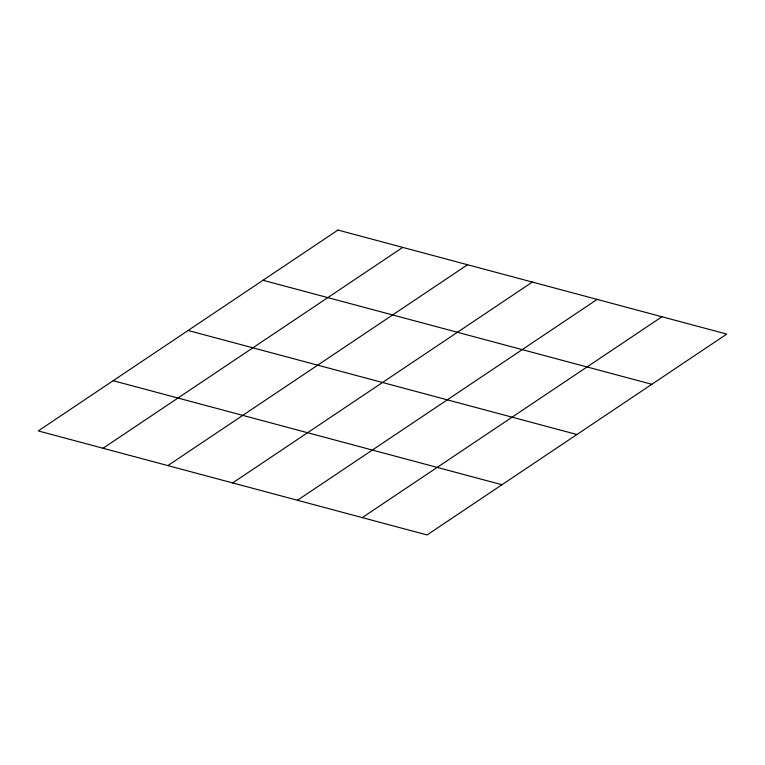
<?xml version="1.0" encoding="UTF-8"?>
<svg xmlns="http://www.w3.org/2000/svg" width="765" height="765" viewBox="0 0 765 765"><rect width="100%" height="100%" fill="white"/><g stroke="black" fill="none" stroke-linecap="round" stroke-linejoin="round"><path stroke-width="1.15" d="M103.055 448.252L402.734 247.391M167.851 465.589L467.539 264.738M232.656 482.925L532.344 282.075M297.461 500.262L597.149 299.411M362.266 517.609L661.945 316.748M263.017 280.267L651.828 384.298M188.094 330.49L576.906 434.51M113.172 380.702L501.983 484.733M337.939 230.055L38.25 430.915L427.061 534.945L726.75 334.085L337.939 230.055"/></g></svg>
